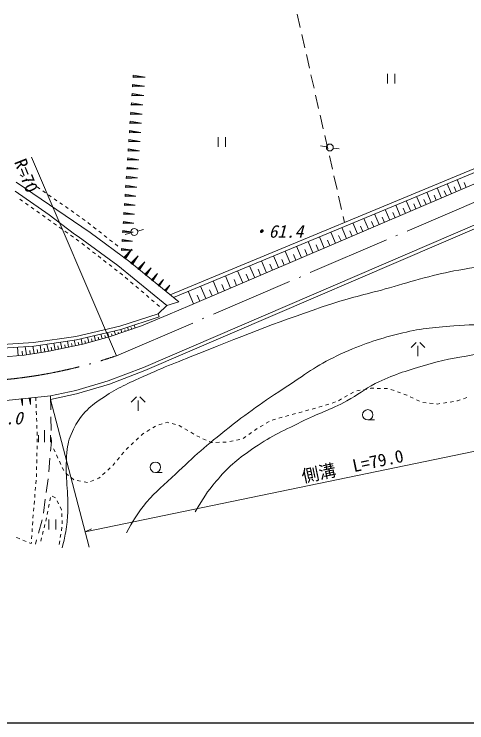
# Model space of a CAD drawing. Units: millimetres, scale not verified. Extents: x 40000 to 680000, y 20000 to 380000.
# Drawn here: x 174205 to 239724, y 205000 to 307536 of the extents above; entities that cross this region are included whole.
import ezdxf
from ezdxf.enums import TextEntityAlignment as Align

# ---------------------------------------------------------------- set-up
doc = ezdxf.new("R2010")
doc.units = ezdxf.units.MM
doc.header["$LTSCALE"] = 1000
doc.linetypes.add('LONG_DASHED_DOTTED', pattern=[15.25, 12, -1.5, 0.25, -1.5])
for name, color, linetype, lineweight in [('M-BGD', 7, 'Continuous', 13), ('M-BMK', 7, 'LONG_DASHED_DOTTED', 13), ('M-STR-HTXT', 7, 'Continuous', 13), ('M-TTL-BAND', 7, 'Continuous', 25)]:
    doc.layers.add(name, color=color, linetype=linetype, lineweight=lineweight)
doc.styles.add('ＭＳ ゴシック', font='')
doc.styles.get('ＭＳ ゴシック').set_extended_font_data('MS Gothic')

msp = doc.modelspace()

# ---------------------------------------------------------------- linework, layer by layer
at = {"layer": 'M-BGD'}
for p, q in [((215167, 307536), (215611, 305586)), ((215833, 304611), (216277, 302661)), ((216499, 301686), (216943, 299736)), ((191422, 298380), (191446, 298726)), ((191422, 298380), (193161, 298436)), ((191434, 298553), (193161, 298436)), ((191446, 298726), (193161, 298436)), ((217165, 298761), (217609, 296811)), ((228258, 298914), (228258, 297514)), ((229308, 298914), (229308, 297514)), ((191332, 297041), (191355, 297384)), ((191355, 297384), (193058, 297096)), ((191332, 297041), (193058, 297096)), ((191343, 297212), (193058, 297096)), ((191241, 295704), (191264, 296044)), ((191241, 295704), (192955, 295759)), ((191252, 295874), (192955, 295759)), ((191264, 296044), (192955, 295759)), ((217831, 295836), (218275, 293886)), ((191150, 294369), (191173, 294707)), ((191150, 294369), (192852, 294424)), ((191162, 294538), (192852, 294424)), ((191173, 294707), (192852, 294424)), ((191060, 293037), (191083, 293373)), ((191083, 293373), (192749, 293091)), ((191060, 293037), (192749, 293091)), ((191071, 293205), (192749, 293091)), ((218497, 292911), (218941, 290961)), ((190970, 291708), (190993, 292041)), ((190970, 291708), (192647, 291761)), ((190981, 291874), (192647, 291761)), ((190993, 292041), (192647, 291761)), ((190880, 290380), (190902, 290711)), ((190880, 290380), (192545, 290434)), ((190891, 290546), (192545, 290434)), ((190902, 290711), (192545, 290434)), ((190790, 289056), (190812, 289384)), ((190801, 289220), (192443, 289108)), ((190812, 289384), (192443, 289108)), ((203733, 289748), (203733, 288348)), ((204783, 289748), (204783, 288348)), ((219163, 289986), (219607, 288036)), ((190790, 289056), (192443, 289108)), ((219400, 288326), (218546, 288462)), ((221243, 288032), (220388, 288168)), ((190700, 287733), (190723, 288059)), ((190700, 287733), (192341, 287786)), ((190712, 287896), (192341, 287786)), ((190723, 288059), (192341, 287786)), ((190611, 286413), (190633, 286737)), ((190611, 286413), (192239, 286465)), ((190622, 286575), (192239, 286465)), ((190633, 286737), (192239, 286465)), ((219829, 287060), (220273, 285110)), ((190522, 285096), (190543, 285417)), ((190522, 285096), (192138, 285147)), ((190533, 285256), (192138, 285147)), ((190543, 285417), (192138, 285147)), ((175080, 284299), (175488, 284011)), ((190432, 283781), (190454, 284099)), ((190454, 284099), (192037, 283832)), ((220495, 284135), (220939, 282185)), ((175897, 283723), (176305, 283434)), ((176714, 283146), (177122, 282857)), ((190432, 283781), (192037, 283832)), ((190443, 283940), (192037, 283832)), ((237487, 281554), (236868, 283003)), ((238922, 282166), (238309, 283601)), ((239632, 282470), (239329, 283180)), ((177531, 282569), (177939, 282281)), ((178347, 281992), (178756, 281704)), ((190343, 282468), (190365, 282784)), ((190343, 282468), (191936, 282519)), ((190354, 282626), (191936, 282519)), ((190365, 282784), (191936, 282519)), ((236038, 280935), (235413, 282399)), ((238204, 281860), (237898, 282577)), ((179164, 281416), (179573, 281127)), ((190255, 281157), (190276, 281471)), ((190255, 281157), (191835, 281208)), ((190265, 281314), (191835, 281208)), ((190276, 281471), (191835, 281208)), ((221161, 281210), (221605, 279260)), ((233095, 279678), (232457, 281172)), ((234574, 280310), (233943, 281788)), ((235306, 280622), (234994, 281354)), ((236763, 281244), (236453, 281969)), ((175024, 280766), (175432, 280476)), ((175840, 280187), (176247, 279897)), ((179981, 280839), (180390, 280551)), ((180798, 280262), (181207, 279974)), ((190166, 279849), (190187, 280161)), ((190176, 280005), (191734, 279900)), ((190187, 280161), (191734, 279900)), ((231602, 279040), (230957, 280549)), ((232349, 279359), (232030, 280106)), ((233835, 279994), (233519, 280733)), ((176655, 279607), (177062, 279318)), ((177470, 279028), (177878, 278739)), ((181615, 279686), (182024, 279397)), ((182432, 279109), (182841, 278821)), ((190166, 279849), (191734, 279900)), ((228568, 277745), (227911, 279285)), ((230093, 278396), (229442, 279920)), ((230847, 278718), (230525, 279472)), ((178285, 278449), (178693, 278160)), ((183249, 278532), (183658, 278244)), ((184066, 277956), (184475, 277667)), ((190077, 278544), (190098, 278853)), ((190077, 278544), (191633, 278594)), ((190088, 278698), (191633, 278594)), ((190098, 278853), (191633, 278594)), ((221827, 278285), (222032, 277386)), ((225473, 276423), (224802, 277994)), ((227029, 277087), (226364, 278643)), ((227798, 277416), (227470, 278186)), ((229331, 278070), (229005, 278832)), ((179100, 277870), (179508, 277580)), ((179916, 277291), (180323, 277001)), ((184876, 277369), (185270, 277061)), ((189989, 277241), (190010, 277547)), ((189989, 277241), (191533, 277290)), ((189999, 277394), (191533, 277290)), ((190010, 277547), (191533, 277290)), ((223902, 275752), (223224, 277339)), ((224688, 276087), (224352, 276873)), ((226251, 276755), (225919, 277533)), ((180731, 276712), (181139, 276422)), ((181546, 276133), (181954, 275843)), ((185663, 276753), (186057, 276445)), ((186451, 276136), (186845, 275828)), ((189901, 275940), (189921, 276244)), ((189901, 275940), (191433, 275989)), ((189911, 276092), (191433, 275989)), ((189921, 276244), (191433, 275989)), ((191109, 275896), (190274, 275671)), ((192910, 276381), (192075, 276156)), ((220711, 274389), (220020, 276009)), ((222315, 275074), (221630, 276677)), ((223108, 275413), (222769, 276207)), ((182361, 275553), (182769, 275264)), ((183177, 274974), (183584, 274685)), ((187238, 275520), (187632, 275212)), ((188026, 274904), (188420, 274596)), ((189813, 274641), (189833, 274943)), ((189833, 274943), (191333, 274690)), ((219092, 273698), (218393, 275334)), ((219902, 274043), (219556, 274853)), ((221513, 274732), (221171, 275533)), ((183984, 274385), (184379, 274078)), ((184774, 273772), (185169, 273465)), ((188813, 274287), (189207, 273979)), ((189813, 274641), (191333, 274690)), ((189823, 274792), (191333, 274690)), ((215803, 272293), (215090, 273962)), ((217456, 272999), (216750, 274652)), ((218274, 273348), (217924, 274166)), ((185564, 273159), (185959, 272852)), ((189723, 273320), (189745, 273636)), ((189723, 273320), (191315, 273371)), ((189734, 273478), (191315, 273371)), ((189745, 273636), (191315, 273371)), ((190069, 272333), (191243, 273527)), ((190199, 272229), (191243, 273527)), ((190329, 272124), (191243, 273527)), ((214134, 271580), (213413, 273266)), ((214968, 271937), (214612, 272771)), ((216629, 272646), (216276, 273472)), ((186354, 272546), (186749, 272239)), ((187144, 271932), (187539, 271626)), ((190329, 272124), (190069, 272333)), ((191096, 271508), (192156, 272586)), ((191213, 271413), (192156, 272586)), ((191330, 271319), (192156, 272586)), ((210743, 270132), (210009, 271853)), ((212447, 270860), (211720, 272563)), ((213290, 271220), (212930, 272063)), ((187934, 271319), (188329, 271013)), ((188724, 270706), (189119, 270400)), ((191330, 271319), (191096, 271508)), ((192102, 270698), (193096, 271709)), ((192322, 270522), (192102, 270698)), ((192212, 270610), (193096, 271709)), ((192322, 270522), (193096, 271709)), ((193094, 269901), (194022, 270844)), ((193196, 269818), (194022, 270844)), ((193299, 269736), (194022, 270844)), ((209023, 269397), (208280, 271136)), ((211595, 270496), (211232, 271348)), ((189514, 270093), (189868, 269819)), ((189868, 269819), (189908, 269785)), ((193299, 269736), (193094, 269901)), ((194071, 269115), (194934, 269992)), ((194166, 269038), (194934, 269992)), ((194262, 268961), (194934, 269992)), ((205528, 267905), (204771, 269679)), ((207284, 268655), (206534, 270411)), ((208153, 269026), (207782, 269895)), ((209883, 269765), (209516, 270625)), ((190289, 269461), (190670, 269137)), ((191051, 268813), (191432, 268490)), ((194262, 268961), (194071, 269115)), ((195034, 268340), (195833, 269153)), ((195122, 268269), (195833, 269153)), ((195211, 268198), (195833, 269153)), ((203754, 267147), (202989, 268939)), ((206406, 268280), (206031, 269158)), ((191813, 268166), (192194, 267842)), ((195211, 268198), (195034, 268340)), ((195983, 267577), (196720, 268326)), ((196065, 267511), (196720, 268326)), ((196146, 267446), (196720, 268326)), ((201962, 266382), (201189, 268192)), ((202858, 266765), (202476, 267661)), ((204641, 267526), (204262, 268413)), ((192575, 267518), (192956, 267195)), ((193337, 266871), (193718, 266547)), ((196146, 267446), (195983, 267577)), ((200152, 265609), (199371, 267437)), ((201057, 265995), (200671, 266901)), ((194099, 266223), (194480, 265900)), ((194861, 265576), (195242, 265252)), ((196319, 265371), (198041, 265921)), ((196319, 265371), (195036, 264198)), ((195036, 264198), (195190, 263723)), ((191697, 262131), (191557, 262545)), ((187907, 260852), (187734, 261479)), ((188856, 261169), (188676, 261699)), ((189329, 261329), (189255, 261549)), ((189803, 261489), (189654, 261928)), ((190277, 261650), (190204, 261863)), ((190750, 261810), (190606, 262237)), ((191224, 261970), (191154, 262178)), ((184050, 259794), (183886, 260581)), ((185015, 260055), (184811, 260797)), ((185497, 260187), (185400, 260540)), ((185979, 260320), (185785, 261024)), ((186461, 260453), (186370, 260786)), ((186943, 260586), (186760, 261252)), ((187425, 260719), (187339, 261033)), ((188382, 261009), (188292, 261274)), ((175999, 258234), (175797, 259431)), ((177082, 258418), (176899, 259500)), ((178131, 258595), (177953, 259644)), ((179155, 258773), (178943, 259791)), ((180134, 258977), (179934, 259938)), ((180624, 259079), (180530, 259531)), ((181113, 259181), (180925, 260085)), ((181603, 259283), (181514, 259707)), ((182092, 259385), (181916, 260233)), ((182582, 259488), (182499, 259883)), ((183071, 259590), (182906, 260380)), ((183561, 259692), (183479, 260085)), ((184533, 259922), (184431, 260293)), ((232400, 260038), (231650, 259288)), ((232650, 258038), (232650, 259538)), ((232900, 260038), (233650, 259288)), ((174794, 258106), (174693, 259361)), ((175399, 258155), (175350, 258759)), ((176541, 258326), (176449, 258867)), ((177607, 258507), (177518, 259031)), ((178644, 258682), (178557, 259195)), ((179645, 258875), (179545, 259356)), ((224769, 253205), (225260, 253300)), ((225751, 253396), (225812, 253408)), ((225812, 253408), (226250, 253403)), ((226750, 253396), (227250, 253390)), ((227750, 253384), (228250, 253378)), ((179472, 252292), (179507, 250292)), ((222021, 252109), (222453, 252360)), ((222886, 252611), (223318, 252862)), ((223788, 253013), (224279, 253109)), ((228725, 253236), (229196, 253067)), ((229666, 252898), (230137, 252729)), ((230607, 252560), (231036, 252406)), ((231036, 252406), (231076, 252386)), ((175201, 251878), (175395, 251896)), ((175201, 251878), (175392, 250916)), ((175298, 251887), (175392, 250916)), ((175395, 251896), (175392, 250916)), ((176392, 251993), (176583, 252012)), ((176392, 251993), (176580, 251051)), ((176488, 252002), (176580, 251051)), ((176583, 252012), (176580, 251051)), ((177327, 252084), (177347, 251584)), ((191893, 252145), (191143, 251395)), ((192143, 250145), (192143, 251645)), ((192393, 252145), (193143, 251395)), ((220216, 251275), (220693, 251425)), ((221156, 251607), (221588, 251858)), ((231528, 252173), (231980, 251959)), ((232432, 251746), (232884, 251532)), ((233348, 251359), (233845, 251306)), ((234342, 251252), (234839, 251198)), ((236325, 251264), (236819, 251341)), ((237313, 251418), (237807, 251495)), ((238301, 251573), (238385, 251586)), ((238385, 251586), (238775, 251729)), ((239244, 251901), (239714, 252073)), ((177366, 251085), (177386, 250585)), ((216383, 250134), (216865, 250267)), ((217347, 250401), (217829, 250534)), ((218308, 250677), (218785, 250827)), ((219262, 250976), (219739, 251126)), ((235336, 251144), (235469, 251130)), ((235469, 251130), (235831, 251187)), ((177405, 250085), (177425, 249586)), ((179524, 249292), (179559, 247293)), ((212526, 249072), (213009, 249204)), ((213491, 249335), (213725, 249399)), ((213725, 249399), (213973, 249468)), ((214455, 249601), (214937, 249734)), ((215419, 249868), (215901, 250001)), ((177444, 249086), (177464, 248586)), ((195143, 248116), (195621, 248263)), ((196099, 248410), (196354, 248488)), ((196354, 248488), (196579, 248425)), ((197060, 248290), (197542, 248155)), ((210682, 248345), (211112, 248599)), ((211562, 248809), (212044, 248941)), ((225381, 248818), (226381, 248818)), ((177483, 248087), (177503, 247587)), ((178601, 245595), (178601, 247345)), ((193400, 247156), (193826, 247418)), ((194252, 247680), (194677, 247942)), ((198023, 248019), (198085, 248002)), ((198085, 248002), (198462, 247784)), ((198895, 247534), (199328, 247283)), ((208987, 247286), (209397, 247572)), ((209820, 247837), (210251, 248091)), ((177522, 247088), (177542, 246588)), ((177555, 246088), (177542, 245589)), ((177726, 245595), (177726, 246645)), ((179476, 245595), (179476, 246645)), ((179576, 246293), (179587, 245638)), ((191855, 245901), (192220, 246243)), ((192584, 246585), (192801, 246787)), ((192801, 246787), (192974, 246894)), ((199761, 247033), (200193, 246783)), ((200627, 246534), (201081, 246324)), ((201534, 246114), (201988, 245903)), ((207346, 246142), (207756, 246428)), ((208166, 246714), (208576, 247000)), ((177530, 245089), (177517, 244589)), ((179587, 245638), (179468, 244298)), ((191125, 245217), (191490, 245559)), ((202442, 245693), (202701, 245572)), ((202701, 245572), (202915, 245576)), ((203415, 245583), (203915, 245590)), ((204415, 245597), (204796, 245603)), ((204796, 245603), (204913, 245625)), ((205404, 245717), (205896, 245809)), ((206387, 245901), (206878, 245993)), ((177504, 244089), (177491, 243589)), ((179912, 244668), (180122, 244215)), ((189751, 243769), (190072, 244152)), ((190396, 244533), (190761, 244875)), ((177478, 243089), (177466, 242589)), ((179379, 243302), (179202, 241310)), ((180332, 243761), (180542, 243307)), ((189109, 243002), (189430, 243386)), ((177453, 242090), (177440, 241590)), ((180752, 242853), (180962, 242399)), ((188467, 242236), (188788, 242619)), ((177427, 241090), (177414, 240590)), ((181172, 241946), (181382, 241492)), ((181668, 241098), (182060, 240787)), ((187003, 240876), (187374, 241211)), ((187745, 241546), (188116, 241881)), ((194638, 241222), (195638, 241222)), ((177396, 240091), (177352, 239593)), ((179107, 240315), (178845, 238332)), ((182451, 240476), (182839, 240167)), ((182839, 240167), (182843, 240166)), ((183334, 240069), (183824, 239973)), ((185275, 239935), (185743, 240111)), ((186210, 240288), (186453, 240379)), ((186453, 240379), (186632, 240540)), ((177308, 239095), (177263, 238597)), ((184315, 239876), (184805, 239780)), ((177219, 238098), (177175, 237600)), ((177131, 237102), (177086, 236604)), ((178714, 237340), (178452, 235358)), ((179384, 237115), (179480, 237605)), ((179723, 237788), (180163, 237550)), ((180411, 237125), (180640, 236681)), ((177042, 236106), (176998, 235608)), ((179191, 236133), (179287, 236624)), ((180869, 236236), (181076, 235835)), ((181076, 235835), (181078, 235786)), ((176963, 235109), (176930, 234611)), ((178998, 235152), (179094, 235643)), ((181103, 235287), (181127, 234787)), ((176897, 234112), (176864, 233613)), ((178236, 234383), (177712, 232453)), ((178775, 234178), (178897, 234663)), ((179199, 234396), (179199, 232996)), ((180249, 234396), (180249, 232996)), ((181151, 234288), (181176, 233789)), ((176830, 233114), (176797, 232615)), ((178533, 233207), (178654, 233692)), ((181110, 233294), (181032, 232800)), ((174581, 231807), (174546, 231823)), ((175007, 231631), (174581, 231807)), ((176764, 232116), (176731, 231617)), ((178048, 231267), (178169, 231752)), ((178290, 232237), (178412, 232722)), ((180954, 232306), (180876, 231812)), ((175931, 231247), (175469, 231439)), ((176685, 230935), (176393, 231056)), ((176697, 231118), (176685, 230935)), ((177449, 231488), (177278, 230857)), ((180798, 231319), (180720, 230825))]:
    msp.add_line(p, q, dxfattribs=at)
for points in [[(196807, 266914), (245875, 287283), (247968, 289622), (266331, 294072), (279642, 295719), (282177, 295966), (284790, 295814), (292603, 296544), (299300, 295958), (399007, 304902), (428663, 306809)], [(197259, 266561), (246171, 286865), (248236, 289173), (266421, 293579), (279697, 295222), (282187, 295465), (284799, 295313), (292604, 296042), (299300, 295456), (399045, 304403), (428695, 306310)], [(171152, 257815), (175645, 258174), (179041, 258749), (184127, 259810), (187972, 260870), (192645, 262451), (196454, 264051), (199617, 265380), (247738, 285932), (247787, 287720), (259000, 290551), (264315, 291583), (268992, 292343), (274853, 293223), (282051, 294134), (285907, 294590), (291738, 295106), (299300, 295456)], [(179472, 252292), (183123, 253080), (187821, 254462), (192914, 256436), (248174, 280175), (255027, 282281), (261010, 284012), (266112, 285318), (272125, 286745), (278047, 287839), (280932, 287778)], [(179481, 251782), (183247, 252596), (187982, 253988), (193103, 255973), (248346, 279705), (255170, 281802), (261141, 283530), (266231, 284832), (272228, 286256), (278087, 287338), (281697, 287262)], [(174515, 283221), (185190, 275933), (190939, 271725), (198041, 265921)], [(183468, 275383), (182960, 275712), (179288, 278515), (174353, 281911)], [(74174, 276186), (94799, 272505), (104298, 270298), (131590, 263568), (134044, 263575), (142625, 261163), (148663, 259607), (152613, 258934), (155974, 258518), (157964, 259620), (164037, 259265), (170263, 259082), (177049, 259510), (183225, 260427), (189643, 261925), (195190, 263723)], [(74305, 276671), (94900, 272995), (104414, 270784), (131650, 264068), (134112, 264075), (142755, 261646), (148768, 260097), (152686, 259429), (155874, 259034), (157848, 260127), (164059, 259765), (170254, 259582), (176996, 260008), (183131, 260919), (189509, 262407), (195036, 264198)], [(183468, 275383), (189217, 271174), (196319, 265371)], [(156203, 252311), (159246, 251776), (162465, 251472), (166261, 251350), (170118, 251350), (174461, 251806), (179472, 252292)]]:
    msp.add_lwpolyline(points, dxfattribs=at)
for centre, radius in [((219894, 288247), 500), ((191592, 276026), 500), ((225381, 249568), 750), ((194638, 241972), 750)]:
    msp.add_circle(centre, radius, dxfattribs=at)
for points, knots in [([(181132, 230317), (181461, 231561), (181562, 231940), (181724, 233001), (181885, 234057), (181934, 234658), (181961, 235726), (182043, 239009), (181543, 240864), (181843, 244135), (181953, 245342), (182116, 246039), (182632, 247135), (183128, 248188), (183436, 248794), (184211, 249662), (185005, 250550), (185518, 251004), (186501, 251676), (188622, 253123), (189929, 253770), (192265, 254834), (195594, 256349), (197512, 257079), (200911, 258427), (208387, 261390), (212556, 263125), (220198, 265628), (223401, 266677), (225267, 267026), (228512, 267937), (230479, 268490), (231560, 268875), (233542, 269374), (235494, 269866), (236588, 270155), (238572, 270504), (240800, 270895), (242058, 271159), (244320, 271222), (246432, 271281), (247605, 270948), (249709, 270760), (252115, 270546), (253461, 270404), (255868, 270196), (260296, 269813), (262781, 269639), (267210, 269272), (270980, 268959), (273108, 268932), (276859, 268451), (281037, 267915), (283385, 267574), (287483, 266603), (291968, 265540), (294516, 264848), (298672, 262856), (300052, 262195), (300913, 261871), (302008, 260803), (302753, 260078), (303128, 259617), (303702, 258750), (304099, 258151), (304236, 257918), (304626, 257159)], [0, 0, 0, 0, 1, 1, 1, 2, 2, 2, 3, 3, 3, 4, 4, 4, 5, 5, 5, 6, 6, 6, 7, 7, 7, 8, 8, 8, 9, 9, 9, 10, 10, 10, 11, 11, 11, 12, 12, 12, 13, 13, 13, 14, 14, 14, 15, 15, 15, 16, 16, 16, 17, 17, 17, 18, 18, 18, 19, 19, 19, 20, 20, 20, 21, 21, 21, 22, 22, 22, 22]), ([(190462, 232469), (191437, 234289), (191804, 234890), (192870, 236299), (194259, 238133), (195336, 238911), (197016, 240484), (199927, 243209), (201543, 244767), (204675, 247235), (208113, 249944), (210137, 251345), (213795, 253749), (216725, 255675), (218301, 256917), (221493, 258368), (224659, 259807), (226532, 260437), (229903, 261290), (232939, 262057), (234718, 262166), (237838, 262435), (242125, 262803), (244551, 262498), (248853, 262553), (251953, 262592), (253696, 262877), (256789, 262672), (258449, 262561), (259371, 262386), (261013, 262119), (262545, 261869), (263387, 261635), (264922, 261408), (266028, 261244), (266646, 261106), (267764, 261053), (270603, 260918), (272228, 260631), (275041, 261040), (276610, 261268), (277412, 261844), (278993, 261964), (280846, 262104), (281925, 261972), (283730, 261531), (286417, 260874), (287797, 260041), (290233, 258731), (291908, 257830), (293033, 257432), (294236, 255959), (295482, 254434), (295700, 253334), (296135, 251289)], [0, 0, 0, 0, 1, 1, 1, 2, 2, 2, 3, 3, 3, 4, 4, 4, 5, 5, 5, 6, 6, 6, 7, 7, 7, 8, 8, 8, 9, 9, 9, 10, 10, 10, 11, 11, 11, 12, 12, 12, 13, 13, 13, 14, 14, 14, 15, 15, 15, 16, 16, 16, 17, 17, 17, 18, 18, 18, 18]), ([(200405, 235529), (201628, 237635), (202096, 238345), (203440, 239952), (205165, 242013), (206363, 242999), (208558, 244549), (211184, 246404), (212886, 247092), (215757, 248539), (218298, 249820), (219867, 250243), (222373, 251590), (224025, 252478), (224802, 253239), (226479, 254077), (229128, 255402), (230754, 255855), (233585, 256723), (236269, 257545), (237839, 257797), (240613, 258223), (244009, 258744), (245943, 258877), (249378, 258973), (252293, 259054), (253942, 259034), (256839, 258697), (259704, 258364), (261243, 257699), (264115, 257441), (265973, 257274), (267024, 257327), (268889, 257287), (272677, 257206), (274811, 257433), (278589, 257133), (280180, 257007), (281091, 256855), (282592, 256312), (285119, 255398), (285982, 254215), (288033, 252103)], [0, 0, 0, 0, 1, 1, 1, 2, 2, 2, 3, 3, 3, 4, 4, 4, 5, 5, 5, 6, 6, 6, 7, 7, 7, 8, 8, 8, 9, 9, 9, 10, 10, 10, 11, 11, 11, 12, 12, 12, 13, 13, 13, 14, 14, 14, 14])]:
    msp.add_open_spline(points, degree=3, knots=knots, dxfattribs=at)
at = {"layer": 'M-BMK'}
msp.add_line((189023, 258120), (248023, 283425), dxfattribs=at)
msp.add_arc((166185, 325305), 70961, 274.52047, 288.77388, dxfattribs=at)
at = {"layer": 'M-STR-HTXT'}
for p, q in [((189023, 258120), (176711, 286827)), ((179481, 251782), (185055, 230411)), ((184477, 232629), (259759, 248241)), ((184477, 232629), (185405, 233077))]:
    msp.add_line(p, q, dxfattribs=at)
at = {"layer": 'M-TTL-BAND'}
msp.add_line((40000, 205000), (579000, 205000), dxfattribs=at)

# ---------------------------------------------------------------- texts
at = {"layer": 'M-BGD', "style": 'ＭＳ ゴシック', "oblique": 15}
for s, p in [('・61.4', (212295, 276110)), ('・63.0', (171680, 249098))]:
    msp.add_text(s, height=1833, dxfattribs=at).set_placement(p, align=Align.MIDDLE_CENTER)
at = {"layer": 'M-STR-HTXT', "style": 'ＭＳ ゴシック'}
msp.add_text('R=70', height=1833, rotation=291.949, dxfattribs=at).set_placement((175960, 284187), align=Align.MIDDLE_CENTER)
msp.add_text('側溝\u3000L=79.0', height=1833, rotation=11.716, dxfattribs=at).set_placement((223484, 240719), align=Align.BOTTOM_CENTER)

doc.saveas('drawing.dxf')
